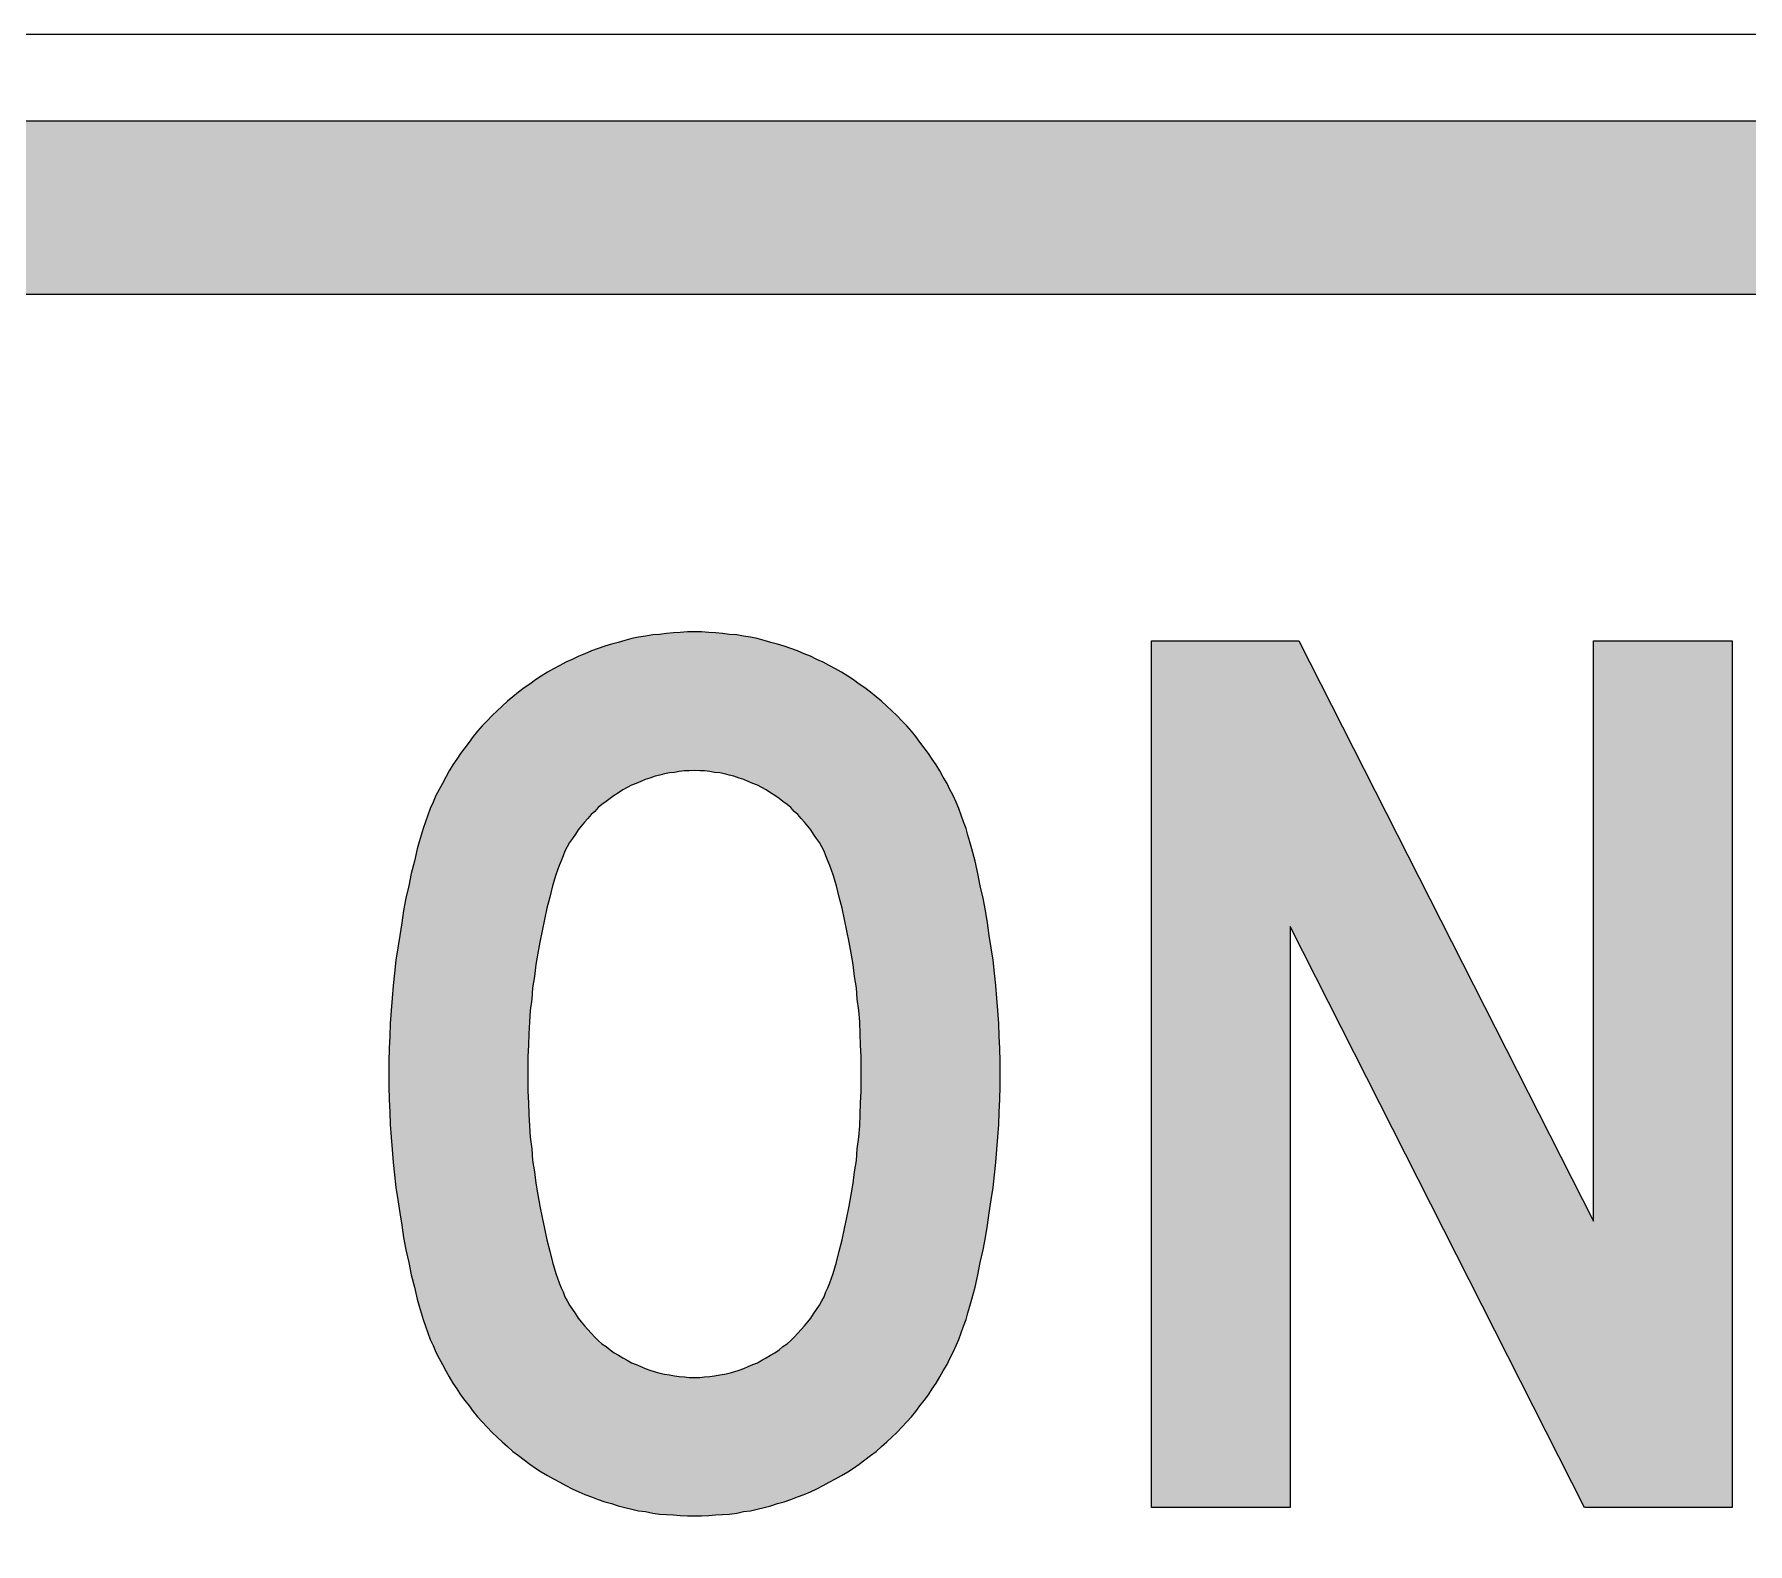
# Model space of a CAD drawing. Extents: x 163 to 313, y 104 to 223.
# Drawn here: x 214.57 to 254.11, y 188.44 to 223.28 of the extents above; entities that cross this region are included whole.
import ezdxf

# ---------------------------------------------------------------- set-up
doc = ezdxf.new("R2010")
doc.units = 0
doc.layers.add('L25', color=1, linetype='CONTINUOUS')
doc.layers.add('L35', color=3, linetype='CONTINUOUS')

msp = doc.modelspace()

# ---------------------------------------------------------------- hatches: boundary and pattern name
at = {"layer": 'L25'}
h = msp.add_hatch(color=256, dxfattribs=at)
edge = h.paths.add_edge_path(flags=16)
edge.add_line((169.276, 133.283), (169.276, 213.283))
edge.add_arc((173.276, 213.283), 4, 90, 180, ccw=False)
edge.add_line((173.276, 217.283), (303.276, 217.283))
edge.add_arc((303.276, 213.283), 4, 0, 90, ccw=False)
edge.add_line((307.276, 213.283), (307.276, 133.283))
edge.add_arc((303.276, 133.283), 4, -90, 0, ccw=False)
edge.add_line((303.276, 129.283), (173.276, 129.283))
edge.add_arc((173.276, 133.283), 4, 180, 270, ccw=False)
edge = h.paths.add_edge_path()
edge.add_line((165.276, 133.283), (165.276, 213.283))
edge.add_arc((173.276, 213.283), 8, 90, 180, ccw=False)
edge.add_line((173.276, 221.283), (303.276, 221.283))
edge.add_arc((303.276, 213.283), 8, 0, 90, ccw=False)
edge.add_line((311.276, 213.283), (311.276, 133.283))
edge.add_arc((303.276, 133.283), 8, -90, 0, ccw=False)
edge.add_line((303.276, 125.283), (173.276, 125.283))
edge.add_arc((173.276, 133.283), 8, 180, 270, ccw=False)
h = msp.add_hatch(color=256, dxfattribs=at)
h.paths.add_polyline_path([(240.351, 209.28), (243.746, 209.28), (250.547, 195.887), (250.547, 209.28), (253.745, 209.28), (253.745, 189.283), (250.339, 189.283), (243.549, 202.687), (243.549, 189.283), (240.351, 189.283)])
h.paths.add_polyline_path([(233.003, 194.682), (233.08, 194.945), (233.146, 195.197), (233.211, 195.46), (233.266, 195.722), (233.321, 195.974), (233.376, 196.237), (233.419, 196.5), (233.463, 196.763), (233.496, 197.026), (233.54, 197.288), (233.562, 197.562), (233.595, 197.825), (233.617, 198.088), (233.628, 198.351), (233.638, 198.624), (233.649, 198.887), (233.649, 199.15), (233.649, 199.424), (233.649, 199.687), (233.638, 199.949), (233.628, 200.212), (233.617, 200.486), (233.595, 200.749), (233.562, 201.012), (233.54, 201.275), (233.496, 201.537), (233.463, 201.811), (233.419, 202.074), (233.376, 202.326), (233.321, 202.589), (233.266, 202.852), (233.211, 203.114), (233.146, 203.366), (233.08, 203.629), (233.003, 203.881), (232.97, 203.99), (232.927, 204.1), (232.883, 204.209), (232.839, 204.319), (232.795, 204.428), (232.74, 204.527), (232.686, 204.626), (232.62, 204.724), (232.554, 204.823), (232.489, 204.921), (232.423, 205.009), (232.346, 205.096), (232.27, 205.184), (232.193, 205.272), (232.105, 205.348), (232.029, 205.436), (231.941, 205.502), (231.842, 205.578), (231.755, 205.644), (231.656, 205.71), (231.558, 205.775), (231.459, 205.841), (231.361, 205.896), (231.262, 205.951), (231.153, 205.994), (231.043, 206.038), (230.945, 206.082), (230.835, 206.115), (230.715, 206.159), (230.605, 206.181), (230.496, 206.213), (230.386, 206.235), (230.266, 206.246), (230.156, 206.268), (230.036, 206.279), (229.926, 206.279), (229.806, 206.29), (229.685, 206.279), (229.576, 206.279), (229.455, 206.268), (229.346, 206.246), (229.225, 206.235), (229.116, 206.213), (229.006, 206.181), (228.897, 206.159), (228.776, 206.115), (228.667, 206.082), (228.568, 206.038), (228.459, 205.994), (228.349, 205.951), (228.251, 205.896), (228.152, 205.841), (228.053, 205.775), (227.955, 205.71), (227.856, 205.644), (227.769, 205.578), (227.67, 205.502), (227.583, 205.436), (227.506, 205.348), (227.418, 205.272), (227.342, 205.184), (227.265, 205.096), (227.188, 205.009), (227.123, 204.921), (227.057, 204.823), (226.991, 204.724), (226.925, 204.626), (226.871, 204.527), (226.816, 204.428), (226.772, 204.319), (226.728, 204.209), (226.685, 204.1), (226.641, 203.99), (226.608, 203.881), (226.531, 203.629), (226.466, 203.366), (226.4, 203.114), (226.345, 202.852), (226.29, 202.589), (226.236, 202.326), (226.192, 202.074), (226.148, 201.811), (226.115, 201.537), (226.071, 201.275), (226.049, 201.012), (226.017, 200.749), (225.995, 200.486), (225.984, 200.212), (225.973, 199.949), (225.962, 199.687), (225.962, 199.424), (225.962, 199.15), (225.962, 198.887), (225.973, 198.624), (225.984, 198.351), (225.995, 198.088), (226.017, 197.825), (226.049, 197.562), (226.071, 197.288), (226.115, 197.026), (226.148, 196.763), (226.192, 196.5), (226.236, 196.237), (226.29, 195.974), (226.345, 195.722), (226.4, 195.46), (226.466, 195.197), (226.531, 194.945), (226.608, 194.682), (226.641, 194.573), (226.685, 194.463), (226.728, 194.354), (226.772, 194.255), (226.816, 194.145), (226.871, 194.047), (226.925, 193.948), (226.991, 193.85), (227.057, 193.751), (227.123, 193.653), (227.188, 193.565), (227.265, 193.477), (227.342, 193.39), (227.418, 193.302), (227.506, 193.215), (227.583, 193.138), (227.67, 193.061), (227.769, 192.996), (227.856, 192.919), (227.955, 192.853), (228.053, 192.798), (228.152, 192.733), (228.251, 192.678), (228.349, 192.623), (228.459, 192.579), (228.568, 192.536), (228.667, 192.492), (228.776, 192.448), (228.897, 192.415), (229.006, 192.382), (229.116, 192.36), (229.225, 192.339), (229.346, 192.317), (229.455, 192.306), (229.576, 192.295), (229.685, 192.284), (229.806, 192.284), (229.926, 192.284), (230.036, 192.295), (230.156, 192.306), (230.266, 192.317), (230.386, 192.339), (230.496, 192.36), (230.605, 192.382), (230.715, 192.415), (230.835, 192.448), (230.945, 192.492), (231.043, 192.536), (231.153, 192.579), (231.262, 192.623), (231.361, 192.678), (231.459, 192.733), (231.558, 192.798), (231.656, 192.853), (231.755, 192.919), (231.842, 192.996), (231.941, 193.061), (232.029, 193.138), (232.105, 193.215), (232.193, 193.302), (232.27, 193.39), (232.346, 193.477), (232.423, 193.565), (232.489, 193.653), (232.554, 193.751), (232.62, 193.85), (232.686, 193.948), (232.74, 194.047), (232.795, 194.145), (232.839, 194.255), (232.883, 194.354), (232.927, 194.463), (232.97, 194.573)], flags=16)
h.paths.add_polyline_path([(229.806, 189.086), (229.97, 189.086), (230.134, 189.097), (230.287, 189.108), (230.452, 189.119), (230.616, 189.13), (230.78, 189.152), (230.934, 189.185), (231.098, 189.207), (231.251, 189.239), (231.415, 189.283), (231.569, 189.316), (231.722, 189.371), (231.875, 189.415), (232.029, 189.469), (232.182, 189.524), (232.335, 189.579), (232.478, 189.645), (232.631, 189.71), (232.773, 189.787), (232.916, 189.864), (233.058, 189.94), (233.2, 190.017), (233.343, 190.105), (233.474, 190.192), (233.606, 190.28), (233.737, 190.378), (233.868, 190.477), (234, 190.575), (234.12, 190.685), (234.241, 190.794), (234.361, 190.904), (234.471, 191.013), (234.591, 191.134), (234.701, 191.254), (234.81, 191.375), (234.909, 191.495), (235.007, 191.627), (235.106, 191.747), (235.204, 191.879), (235.292, 192.021), (235.38, 192.152), (235.467, 192.295), (235.544, 192.437), (235.632, 192.579), (235.697, 192.722), (235.774, 192.864), (235.84, 193.017), (235.905, 193.16), (235.96, 193.313), (236.015, 193.466), (236.07, 193.62), (236.113, 193.773), (236.157, 193.926), (236.201, 194.091), (236.278, 194.364), (236.343, 194.649), (236.398, 194.934), (236.464, 195.23), (236.519, 195.514), (236.562, 195.799), (236.606, 196.084), (236.65, 196.379), (236.694, 196.664), (236.727, 196.96), (236.76, 197.245), (236.781, 197.54), (236.803, 197.825), (236.825, 198.121), (236.836, 198.405), (236.847, 198.701), (236.858, 198.997), (236.858, 199.281), (236.858, 199.577), (236.847, 199.873), (236.836, 200.158), (236.825, 200.453), (236.803, 200.749), (236.781, 201.034), (236.76, 201.329), (236.727, 201.614), (236.694, 201.91), (236.65, 202.194), (236.606, 202.479), (236.562, 202.775), (236.519, 203.06), (236.464, 203.344), (236.398, 203.629), (236.343, 203.914), (236.278, 204.198), (236.201, 204.483), (236.157, 204.647), (236.113, 204.801), (236.07, 204.954), (236.015, 205.107), (235.96, 205.261), (235.905, 205.414), (235.84, 205.556), (235.774, 205.71), (235.697, 205.852), (235.632, 205.994), (235.544, 206.137), (235.467, 206.279), (235.38, 206.422), (235.292, 206.553), (235.204, 206.684), (235.106, 206.816), (235.007, 206.947), (234.909, 207.079), (234.81, 207.199), (234.701, 207.32), (234.591, 207.44), (234.471, 207.56), (234.361, 207.67), (234.241, 207.779), (234.12, 207.889), (234, 207.988), (233.868, 208.097), (233.737, 208.196), (233.606, 208.283), (233.474, 208.382), (233.343, 208.469), (233.2, 208.557), (233.058, 208.634), (232.916, 208.71), (232.773, 208.787), (232.631, 208.853), (232.478, 208.929), (232.335, 208.984), (232.182, 209.05), (232.029, 209.105), (231.875, 209.159), (231.722, 209.203), (231.569, 209.247), (231.415, 209.291), (231.251, 209.335), (231.098, 209.367), (230.934, 209.389), (230.78, 209.422), (230.616, 209.433), (230.452, 209.455), (230.287, 209.466), (230.134, 209.477), (229.97, 209.488), (229.806, 209.488), (229.641, 209.488), (229.477, 209.477), (229.324, 209.466), (229.159, 209.455), (228.995, 209.433), (228.842, 209.422), (228.678, 209.389), (228.513, 209.367), (228.36, 209.335), (228.196, 209.291), (228.042, 209.247), (227.889, 209.203), (227.736, 209.159), (227.583, 209.105), (227.429, 209.05), (227.276, 208.984), (227.134, 208.929), (226.98, 208.853), (226.838, 208.787), (226.696, 208.71), (226.553, 208.634), (226.411, 208.557), (226.268, 208.469), (226.137, 208.382), (226.006, 208.283), (225.874, 208.196), (225.743, 208.097), (225.611, 207.988), (225.491, 207.889), (225.37, 207.779), (225.25, 207.67), (225.14, 207.56), (225.02, 207.44), (224.91, 207.32), (224.801, 207.199), (224.702, 207.079), (224.604, 206.947), (224.505, 206.816), (224.407, 206.684), (224.319, 206.553), (224.232, 206.422), (224.144, 206.279), (224.067, 206.137), (223.991, 205.994), (223.914, 205.852), (223.837, 205.71), (223.772, 205.556), (223.706, 205.414), (223.651, 205.261), (223.596, 205.107), (223.542, 204.954), (223.498, 204.801), (223.454, 204.647), (223.41, 204.483), (223.344, 204.198), (223.268, 203.914), (223.213, 203.629), (223.147, 203.344), (223.093, 203.06), (223.049, 202.775), (223.005, 202.479), (222.961, 202.194), (222.917, 201.91), (222.885, 201.614), (222.852, 201.329), (222.83, 201.034), (222.808, 200.749), (222.786, 200.453), (222.775, 200.158), (222.764, 199.873), (222.753, 199.577), (222.753, 199.281), (222.753, 198.997), (222.764, 198.701), (222.775, 198.405), (222.786, 198.121), (222.808, 197.825), (222.83, 197.54), (222.852, 197.245), (222.885, 196.96), (222.917, 196.664), (222.961, 196.379), (223.005, 196.084), (223.049, 195.799), (223.093, 195.514), (223.147, 195.23), (223.213, 194.934), (223.268, 194.649), (223.344, 194.364), (223.41, 194.091), (223.454, 193.926), (223.498, 193.773), (223.542, 193.62), (223.596, 193.466), (223.651, 193.313), (223.706, 193.16), (223.772, 193.017), (223.837, 192.864), (223.914, 192.722), (223.991, 192.579), (224.067, 192.437), (224.144, 192.295), (224.232, 192.152), (224.319, 192.021), (224.407, 191.879), (224.505, 191.747), (224.604, 191.627), (224.702, 191.495), (224.801, 191.375), (224.91, 191.254), (225.02, 191.134), (225.14, 191.013), (225.25, 190.904), (225.37, 190.794), (225.491, 190.685), (225.611, 190.575), (225.743, 190.477), (225.874, 190.378), (226.006, 190.28), (226.137, 190.192), (226.268, 190.105), (226.411, 190.017), (226.553, 189.94), (226.696, 189.864), (226.838, 189.787), (226.98, 189.71), (227.134, 189.645), (227.276, 189.579), (227.429, 189.524), (227.583, 189.469), (227.736, 189.415), (227.889, 189.371), (228.042, 189.316), (228.196, 189.283), (228.36, 189.239), (228.513, 189.207), (228.678, 189.185), (228.842, 189.152), (228.995, 189.13), (229.159, 189.119), (229.324, 189.108), (229.477, 189.097), (229.641, 189.086)])

# ---------------------------------------------------------------- linework, layer by layer
for points in [[(165.276, 133.283), (165.276, 213.283, -0.414214), (173.276, 221.283), (303.276, 221.283, -0.414214), (311.276, 213.283), (311.276, 133.283, -0.414214), (303.276, 125.283), (173.276, 125.283, -0.414214)], [(169.276, 133.283), (169.276, 213.283, -0.414214), (173.276, 217.283), (303.276, 217.283, -0.414214), (307.276, 213.283), (307.276, 133.283, -0.414214), (303.276, 129.283), (173.276, 129.283, -0.414214)]]:
    msp.add_lwpolyline(points, format="xyb", close=True, dxfattribs=at)
at = {"layer": 'L25', "lineweight": 0}
for points in [[(229.806, 189.086), (229.97, 189.086), (230.134, 189.097), (230.287, 189.108), (230.452, 189.119), (230.616, 189.13), (230.78, 189.152), (230.934, 189.185), (231.098, 189.207), (231.251, 189.239), (231.415, 189.283), (231.569, 189.316), (231.722, 189.371), (231.875, 189.415), (232.029, 189.469), (232.182, 189.524), (232.335, 189.579), (232.478, 189.645), (232.631, 189.71), (232.773, 189.787), (232.916, 189.864), (233.058, 189.94), (233.2, 190.017), (233.343, 190.105), (233.474, 190.192), (233.606, 190.28), (233.737, 190.378), (233.868, 190.477), (234, 190.575), (234.12, 190.685), (234.241, 190.794), (234.361, 190.904), (234.471, 191.013), (234.591, 191.134), (234.701, 191.254), (234.81, 191.375), (234.909, 191.495), (235.007, 191.627), (235.106, 191.747), (235.204, 191.879), (235.292, 192.021), (235.38, 192.152), (235.467, 192.295), (235.544, 192.437), (235.632, 192.579), (235.697, 192.722), (235.774, 192.864), (235.84, 193.017), (235.905, 193.16), (235.96, 193.313), (236.015, 193.466), (236.07, 193.62), (236.113, 193.773), (236.157, 193.926), (236.201, 194.091), (236.278, 194.364), (236.343, 194.649), (236.398, 194.934), (236.464, 195.23), (236.519, 195.514), (236.562, 195.799), (236.606, 196.084), (236.65, 196.379), (236.694, 196.664), (236.727, 196.96), (236.76, 197.245), (236.781, 197.54), (236.803, 197.825), (236.825, 198.121), (236.836, 198.405), (236.847, 198.701), (236.858, 198.997), (236.858, 199.281), (236.858, 199.577), (236.847, 199.873), (236.836, 200.158), (236.825, 200.453), (236.803, 200.749), (236.781, 201.034), (236.76, 201.329), (236.727, 201.614), (236.694, 201.91), (236.65, 202.194), (236.606, 202.479), (236.562, 202.775), (236.519, 203.06), (236.464, 203.344), (236.398, 203.629), (236.343, 203.914), (236.278, 204.198), (236.201, 204.483), (236.157, 204.647), (236.113, 204.801), (236.07, 204.954), (236.015, 205.107), (235.96, 205.261), (235.905, 205.414), (235.84, 205.556), (235.774, 205.71), (235.697, 205.852), (235.632, 205.994), (235.544, 206.137), (235.467, 206.279), (235.38, 206.422), (235.292, 206.553), (235.204, 206.684), (235.106, 206.816), (235.007, 206.947), (234.909, 207.079), (234.81, 207.199), (234.701, 207.32), (234.591, 207.44), (234.471, 207.56), (234.361, 207.67), (234.241, 207.779), (234.12, 207.889), (234, 207.988), (233.868, 208.097), (233.737, 208.196), (233.606, 208.283), (233.474, 208.382), (233.343, 208.469), (233.2, 208.557), (233.058, 208.634), (232.916, 208.71), (232.773, 208.787), (232.631, 208.853), (232.478, 208.929), (232.335, 208.984), (232.182, 209.05), (232.029, 209.105), (231.875, 209.159), (231.722, 209.203), (231.569, 209.247), (231.415, 209.291), (231.251, 209.335), (231.098, 209.367), (230.934, 209.389), (230.78, 209.422), (230.616, 209.433), (230.452, 209.455), (230.287, 209.466), (230.134, 209.477), (229.97, 209.488), (229.806, 209.488), (229.641, 209.488), (229.477, 209.477), (229.324, 209.466), (229.159, 209.455), (228.995, 209.433), (228.842, 209.422), (228.678, 209.389), (228.513, 209.367), (228.36, 209.335), (228.196, 209.291), (228.042, 209.247), (227.889, 209.203), (227.736, 209.159), (227.583, 209.105), (227.429, 209.05), (227.276, 208.984), (227.134, 208.929), (226.98, 208.853), (226.838, 208.787), (226.696, 208.71), (226.553, 208.634), (226.411, 208.557), (226.268, 208.469), (226.137, 208.382), (226.006, 208.283), (225.874, 208.196), (225.743, 208.097), (225.611, 207.988), (225.491, 207.889), (225.37, 207.779), (225.25, 207.67), (225.14, 207.56), (225.02, 207.44), (224.91, 207.32), (224.801, 207.199), (224.702, 207.079), (224.604, 206.947), (224.505, 206.816), (224.407, 206.684), (224.319, 206.553), (224.232, 206.422), (224.144, 206.279), (224.067, 206.137), (223.991, 205.994), (223.914, 205.852), (223.837, 205.71), (223.772, 205.556), (223.706, 205.414), (223.651, 205.261), (223.596, 205.107), (223.542, 204.954), (223.498, 204.801), (223.454, 204.647), (223.41, 204.483), (223.344, 204.198), (223.268, 203.914), (223.213, 203.629), (223.147, 203.344), (223.093, 203.06), (223.049, 202.775), (223.005, 202.479), (222.961, 202.194), (222.917, 201.91), (222.885, 201.614), (222.852, 201.329), (222.83, 201.034), (222.808, 200.749), (222.786, 200.453), (222.775, 200.158), (222.764, 199.873), (222.753, 199.577), (222.753, 199.281), (222.753, 198.997), (222.764, 198.701), (222.775, 198.405), (222.786, 198.121), (222.808, 197.825), (222.83, 197.54), (222.852, 197.245), (222.885, 196.96), (222.917, 196.664), (222.961, 196.379), (223.005, 196.084), (223.049, 195.799), (223.093, 195.514), (223.147, 195.23), (223.213, 194.934), (223.268, 194.649), (223.344, 194.364), (223.41, 194.091), (223.454, 193.926), (223.498, 193.773), (223.542, 193.62), (223.596, 193.466), (223.651, 193.313), (223.706, 193.16), (223.772, 193.017), (223.837, 192.864), (223.914, 192.722), (223.991, 192.579), (224.067, 192.437), (224.144, 192.295), (224.232, 192.152), (224.319, 192.021), (224.407, 191.879), (224.505, 191.747), (224.604, 191.627), (224.702, 191.495), (224.801, 191.375), (224.91, 191.254), (225.02, 191.134), (225.14, 191.013), (225.25, 190.904), (225.37, 190.794), (225.491, 190.685), (225.611, 190.575), (225.743, 190.477), (225.874, 190.378), (226.006, 190.28), (226.137, 190.192), (226.268, 190.105), (226.411, 190.017), (226.553, 189.94), (226.696, 189.864), (226.838, 189.787), (226.98, 189.71), (227.134, 189.645), (227.276, 189.579), (227.429, 189.524), (227.583, 189.469), (227.736, 189.415), (227.889, 189.371), (228.042, 189.316), (228.196, 189.283), (228.36, 189.239), (228.513, 189.207), (228.678, 189.185), (228.842, 189.152), (228.995, 189.13), (229.159, 189.119), (229.324, 189.108), (229.477, 189.097), (229.641, 189.086)], [(240.351, 209.28), (243.746, 209.28), (250.547, 195.887), (250.547, 209.28), (253.745, 209.28), (253.745, 189.283), (250.339, 189.283), (243.549, 202.687), (243.549, 189.283), (240.351, 189.283), (240.351, 209.28)], [(233.003, 194.682), (233.08, 194.945), (233.146, 195.197), (233.211, 195.46), (233.266, 195.722), (233.321, 195.974), (233.376, 196.237), (233.419, 196.5), (233.463, 196.763), (233.496, 197.026), (233.54, 197.288), (233.562, 197.562), (233.595, 197.825), (233.617, 198.088), (233.628, 198.351), (233.638, 198.624), (233.649, 198.887), (233.649, 199.15), (233.649, 199.424), (233.649, 199.687), (233.638, 199.949), (233.628, 200.212), (233.617, 200.486), (233.595, 200.749), (233.562, 201.012), (233.54, 201.275), (233.496, 201.537), (233.463, 201.811), (233.419, 202.074), (233.376, 202.326), (233.321, 202.589), (233.266, 202.852), (233.211, 203.114), (233.146, 203.366), (233.08, 203.629), (233.003, 203.881), (232.97, 203.99), (232.927, 204.1), (232.883, 204.209), (232.839, 204.319), (232.795, 204.428), (232.74, 204.527), (232.686, 204.626), (232.62, 204.724), (232.554, 204.823), (232.489, 204.921), (232.423, 205.009), (232.346, 205.096), (232.27, 205.184), (232.193, 205.272), (232.105, 205.348), (232.029, 205.436), (231.941, 205.502), (231.842, 205.578), (231.755, 205.644), (231.656, 205.71), (231.558, 205.775), (231.459, 205.841), (231.361, 205.896), (231.262, 205.951), (231.153, 205.994), (231.043, 206.038), (230.945, 206.082), (230.835, 206.115), (230.715, 206.159), (230.605, 206.181), (230.496, 206.213), (230.386, 206.235), (230.266, 206.246), (230.156, 206.268), (230.036, 206.279), (229.926, 206.279), (229.806, 206.29), (229.685, 206.279), (229.576, 206.279), (229.455, 206.268), (229.346, 206.246), (229.225, 206.235), (229.116, 206.213), (229.006, 206.181), (228.897, 206.159), (228.776, 206.115), (228.667, 206.082), (228.568, 206.038), (228.459, 205.994), (228.349, 205.951), (228.251, 205.896), (228.152, 205.841), (228.053, 205.775), (227.955, 205.71), (227.856, 205.644), (227.769, 205.578), (227.67, 205.502), (227.583, 205.436), (227.506, 205.348), (227.418, 205.272), (227.342, 205.184), (227.265, 205.096), (227.188, 205.009), (227.123, 204.921), (227.057, 204.823), (226.991, 204.724), (226.925, 204.626), (226.871, 204.527), (226.816, 204.428), (226.772, 204.319), (226.728, 204.209), (226.685, 204.1), (226.641, 203.99), (226.608, 203.881), (226.531, 203.629), (226.466, 203.366), (226.4, 203.114), (226.345, 202.852), (226.29, 202.589), (226.236, 202.326), (226.192, 202.074), (226.148, 201.811), (226.115, 201.537), (226.071, 201.275), (226.049, 201.012), (226.017, 200.749), (225.995, 200.486), (225.984, 200.212), (225.973, 199.949), (225.962, 199.687), (225.962, 199.424), (225.962, 199.15), (225.962, 198.887), (225.973, 198.624), (225.984, 198.351), (225.995, 198.088), (226.017, 197.825), (226.049, 197.562), (226.071, 197.288), (226.115, 197.026), (226.148, 196.763), (226.192, 196.5), (226.236, 196.237), (226.29, 195.974), (226.345, 195.722), (226.4, 195.46), (226.466, 195.197), (226.531, 194.945), (226.608, 194.682), (226.641, 194.573), (226.685, 194.463), (226.728, 194.354), (226.772, 194.255), (226.816, 194.145), (226.871, 194.047), (226.925, 193.948), (226.991, 193.85), (227.057, 193.751), (227.123, 193.653), (227.188, 193.565), (227.265, 193.477), (227.342, 193.39), (227.418, 193.302), (227.506, 193.215), (227.583, 193.138), (227.67, 193.061), (227.769, 192.996), (227.856, 192.919), (227.955, 192.853), (228.053, 192.798), (228.152, 192.733), (228.251, 192.678), (228.349, 192.623), (228.459, 192.579), (228.568, 192.536), (228.667, 192.492), (228.776, 192.448), (228.897, 192.415), (229.006, 192.382), (229.116, 192.36), (229.225, 192.339), (229.346, 192.317), (229.455, 192.306), (229.576, 192.295), (229.685, 192.284), (229.806, 192.284), (229.926, 192.284), (230.036, 192.295), (230.156, 192.306), (230.266, 192.317), (230.386, 192.339), (230.496, 192.36), (230.605, 192.382), (230.715, 192.415), (230.835, 192.448), (230.945, 192.492), (231.043, 192.536), (231.153, 192.579), (231.262, 192.623), (231.361, 192.678), (231.459, 192.733), (231.558, 192.798), (231.656, 192.853), (231.755, 192.919), (231.842, 192.996), (231.941, 193.061), (232.029, 193.138), (232.105, 193.215), (232.193, 193.302), (232.27, 193.39), (232.346, 193.477), (232.423, 193.565), (232.489, 193.653), (232.554, 193.751), (232.62, 193.85), (232.686, 193.948), (232.74, 194.047), (232.795, 194.145), (232.839, 194.255), (232.883, 194.354), (232.927, 194.463), (232.97, 194.573)]]:
    msp.add_lwpolyline(points, close=True, dxfattribs=at)
at = {"layer": 'L35'}
msp.add_lwpolyline([(163.276, 133.283), (163.276, 213.283, -0.414214), (173.276, 223.283), (303.276, 223.283, -0.414214), (313.276, 213.283), (313.276, 133.283, -0.414214), (303.276, 123.283), (173.276, 123.283, -0.414214)], format="xyb", close=True, dxfattribs=at)

doc.saveas('drawing.dxf')
